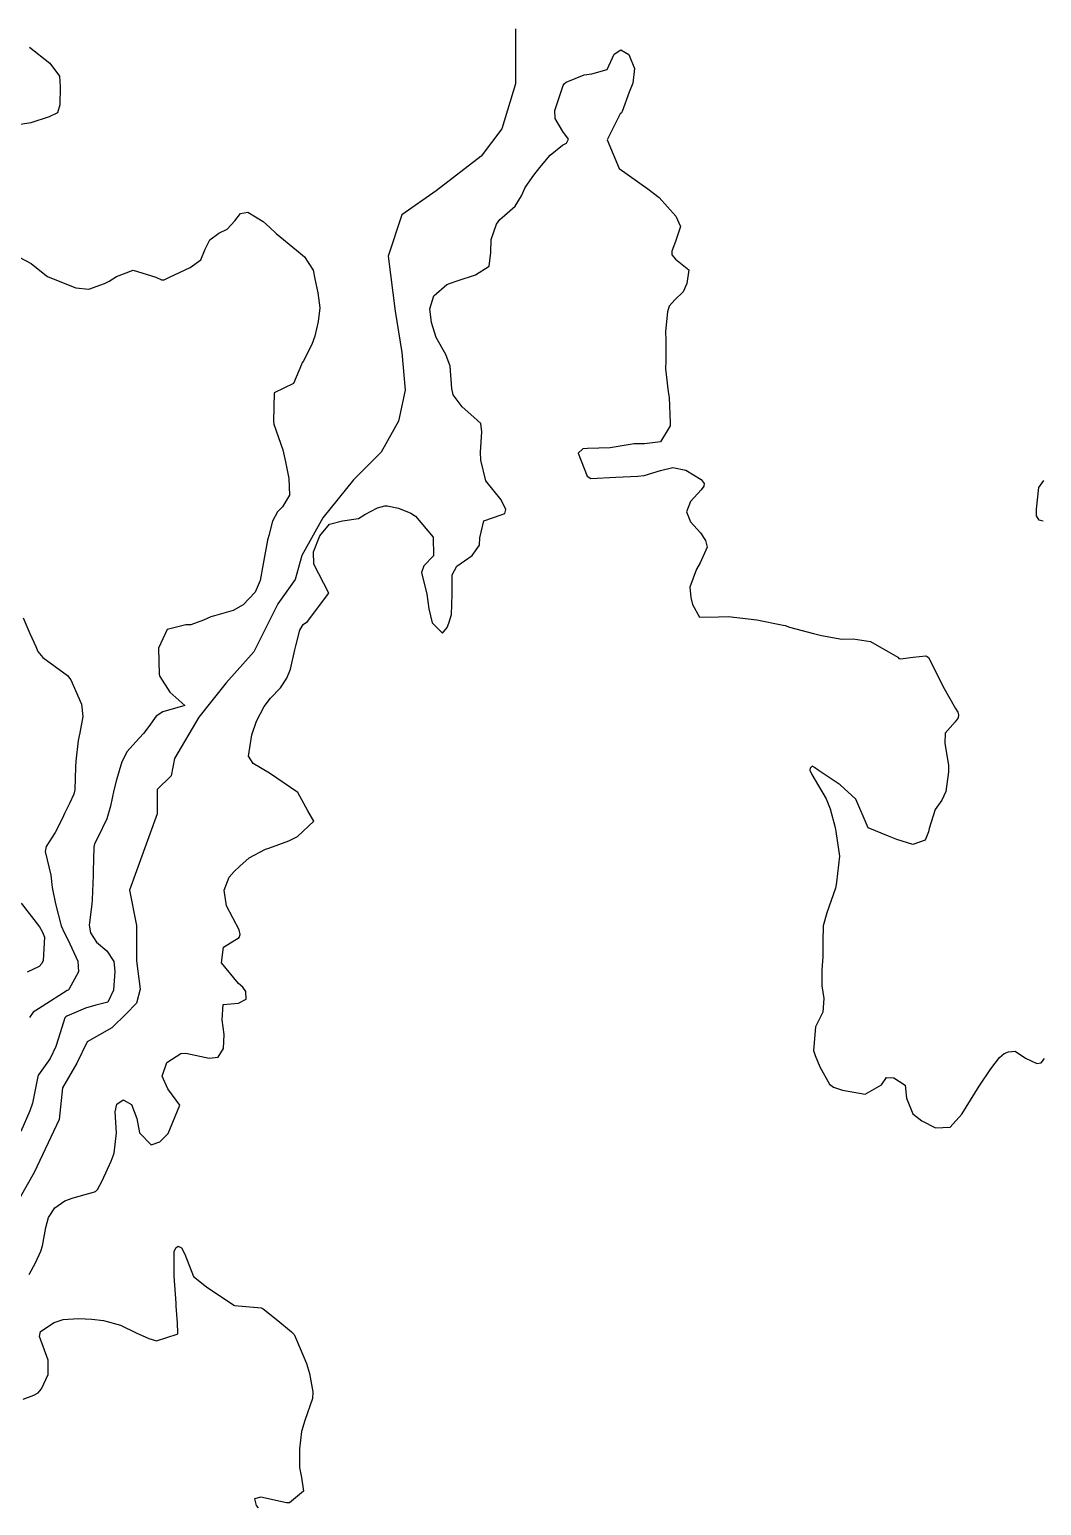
# Model space of a CAD drawing. Header units: metres. Extents: x 307586 to 320046, y 7427249 to 7434250.
# Drawn here: x 310644.1 to 310715, y 7432430.4 to 7432533.9 of the extents above; entities that cross this region are included whole.
import ezdxf

# ---------------------------------------------------------------- set-up
doc = ezdxf.new("R2010")
doc.units = ezdxf.units.M
doc.header["$MEASUREMENT"] = 0
for name, color, linetype in [('Curvas de Nivel 1m', 11, 'Continuous'), ('Curvas de Nivel 5m', 15, 'Continuous'), ('Hidrografia', 140, 'Continuous')]:
    doc.layers.add(name, color=color, linetype=linetype)

msp = doc.modelspace()

# ---------------------------------------------------------------- linework, layer by layer
at = {"layer": 'Curvas de Nivel 1m', "flags": 128}
for points, elevation in [([(310644.05, 7432532.63), (310645.49, 7432531.51), (310646.17, 7432530.6), (310646.21, 7432529.86), (310646.19, 7432528.6), (310646.02, 7432528.03), (310645.44, 7432527.75), (310644.15, 7432527.34), (310643.44, 7432527.23)], 714), ([(310644.03, 7432446.62), (310644.48, 7432447.42), (310644.86, 7432448.24), (310644.97, 7432448.61), (310645.2, 7432449.91), (310645.4, 7432450.6), (310645.83, 7432451.29), (310646.53, 7432451.78), (310647.13, 7432451.99), (310648.54, 7432452.37), (310648.68, 7432452.43), (310648.83, 7432452.57), (310649.16, 7432453.17), (310649.79, 7432454.55), (310650, 7432455.12), (310650.16, 7432456.55), (310650.07, 7432458.01), (310650.19, 7432458.55), (310650.62, 7432458.86), (310651.21, 7432458.53), (310651.59, 7432457.55), (310651.76, 7432456.53), (310652.58, 7432455.7), (310653.19, 7432455.9), (310653.78, 7432456.5), (310654.61, 7432458.49), (310653.75, 7432459.63), (310653.35, 7432460.51), (310653.69, 7432461.46), (310654.66, 7432462.11), (310655.01, 7432462.13), (310656.65, 7432461.77), (310657.28, 7432461.84), (310657.65, 7432462.46), (310657.7, 7432463.44), (310657.56, 7432464.46), (310657.63, 7432465.53), (310658.7, 7432465.62), (310659.24, 7432465.91), (310659.23, 7432466.44), (310659.01, 7432466.74), (310658.72, 7432467.01), (310657.52, 7432468.46), (310657.65, 7432469.55), (310658.75, 7432470.24), (310658.83, 7432470.45), (310658.76, 7432470.77), (310657.88, 7432472.46), (310657.7, 7432473.55), (310658.05, 7432474.46), (310658.41, 7432474.85), (310658.81, 7432475.24), (310659.46, 7432475.81), (310660.61, 7432476.42), (310660.83, 7432476.49), (310662.24, 7432477), (310662.84, 7432477.32), (310664, 7432478.38), (310663.58, 7432479.11), (310662.87, 7432480.4), (310660.89, 7432481.76), (310659.73, 7432482.44), (310659.41, 7432482.95), (310659.65, 7432484.44), (310659.97, 7432485.4), (310660.5, 7432486.43), (310660.96, 7432487), (310661.65, 7432487.73), (310662.1, 7432488.41), (310662.35, 7432489.04), (310662.67, 7432490.4), (310662.72, 7432490.68), (310663.01, 7432491.78), (310663.24, 7432492.17), (310663.54, 7432492.39), (310665.04, 7432494.37), (310664, 7432496.39), (310663.96, 7432497.27), (310664.42, 7432498.38), (310665.1, 7432499.2), (310666.01, 7432499.45), (310667.11, 7432499.61), (310667.56, 7432499.89), (310668.45, 7432500.34), (310668.96, 7432500.49), (310669.12, 7432500.49), (310669.92, 7432500.32), (310670.79, 7432499.98), (310671.11, 7432499.77), (310672.35, 7432498.29), (310672.38, 7432496.99), (310671.69, 7432496.29), (310671.54, 7432495.82), (310671.91, 7432494.29), (310672.05, 7432493.27), (310672.29, 7432492.29), (310673.01, 7432491.56), (310673.33, 7432491.96), (310673.45, 7432492.27), (310673.63, 7432492.87), (310673.69, 7432494.27), (310673.68, 7432495.66), (310674.02, 7432496.27), (310675.08, 7432497.01), (310675.6, 7432497.74), (310675.63, 7432498.24), (310675.91, 7432499.43), (310677.11, 7432499.85), (310677.38, 7432499.96), (310677.44, 7432500.23), (310677.12, 7432500.9), (310676.04, 7432502.24), (310675.7, 7432503.7), (310675.68, 7432504.24), (310675.76, 7432505.67), (310675.69, 7432506.25), (310675.2, 7432506.71), (310674.38, 7432507.44), (310673.76, 7432508.27), (310673.66, 7432508.71), (310673.55, 7432510.28), (310673.25, 7432511.1), (310672.57, 7432512.29), (310672.23, 7432513.33), (310672.13, 7432514.29), (310672.39, 7432515.2), (310673.31, 7432516), (310673.5, 7432516.08), (310674.04, 7432516.27), (310675.32, 7432516.69), (310676.28, 7432517.28), (310676.4, 7432518.24), (310676.43, 7432519.15), (310676.79, 7432520.24), (310677.02, 7432520.57), (310677.36, 7432520.85), (310678.1, 7432521.49), (310678.54, 7432522.22), (310678.81, 7432522.8), (310679.4, 7432523.66), (310679.83, 7432524.2), (310680.55, 7432525.06), (310681.43, 7432525.78), (310681.7, 7432525.9), (310681.85, 7432526.18), (310681.44, 7432526.72), (310680.91, 7432527.65), (310680.89, 7432528.19), (310681.47, 7432529.96), (310681.55, 7432530.1), (310681.67, 7432530.18), (310682.95, 7432530.7), (310683.48, 7432530.78), (310684.56, 7432531.08), (310685.05, 7432532.14), (310685.51, 7432532.46), (310686.06, 7432532.12), (310686.46, 7432531.14), (310686.35, 7432530.12), (310686.1, 7432529.49), (310685.61, 7432528.13), (310685.55, 7432528.03), (310685.45, 7432527.96), (310684.55, 7432526.14), (310685.4, 7432524.13), (310687.39, 7432522.72), (310688.2, 7432522.1), (310689.36, 7432520.79), (310689.69, 7432520.08), (310689.34, 7432519.01), (310689.09, 7432518.34), (310689.08, 7432518.09), (310689.33, 7432517.77), (310690.28, 7432517.03), (310690.14, 7432516.08), (310689.88, 7432515.5), (310689.3, 7432514.94), (310688.9, 7432514.49), (310688.78, 7432514.1), (310688.65, 7432512.72), (310688.66, 7432512.1), (310688.67, 7432510.66), (310688.64, 7432510.1), (310688.83, 7432508.48), (310688.89, 7432508.09), (310688.97, 7432506.31), (310688.96, 7432506.09), (310688.3, 7432504.97), (310687.17, 7432504.84), (310686.45, 7432504.84), (310685.17, 7432504.63), (310684.75, 7432504.56), (310683.17, 7432504.5), (310682.84, 7432504.49), (310682.52, 7432504.17), (310683.15, 7432502.56), (310683.4, 7432502.41), (310685.15, 7432502.5), (310686.7, 7432502.56), (310687.15, 7432502.62), (310688.28, 7432502.97), (310689.15, 7432503.18), (310690.06, 7432502.99), (310691.15, 7432502.33), (310691.35, 7432502.06), (310691.33, 7432501.87), (310691.14, 7432501.61), (310690.39, 7432500.8), (310690.11, 7432500.07), (310690.39, 7432499.36), (310691.1, 7432498.59), (310691.45, 7432498.06), (310691.55, 7432497.6), (310691.08, 7432496.5), (310690.81, 7432496.06), (310690.35, 7432494.78), (310690.41, 7432494.07), (310690.54, 7432493.57), (310691.03, 7432492.68), (310692.36, 7432492.71), (310693.03, 7432492.73), (310693.65, 7432492.66), (310695.03, 7432492.49), (310696.88, 7432492.13), (310697.02, 7432492.09), (310697.32, 7432491.99), (310699.02, 7432491.54), (310699.58, 7432491.4), (310701.01, 7432491.14), (310701.79, 7432491.16), (310703.01, 7432490.97), (310704.92, 7432489.89), (310704.95, 7432489.85), (310704.99, 7432489.78), (310705.12, 7432489.76), (310705.99, 7432489.88), (310706.89, 7432489.97), (310706.99, 7432489.94), (310707.07, 7432489.87), (310707.16, 7432489.7), (310708.07, 7432487.86), (310708.96, 7432486.29), (310709.13, 7432486.02), (310709.18, 7432485.85), (310709.15, 7432485.64), (310708.95, 7432485.36), (310708.24, 7432484.55), (310708.22, 7432483.86), (310708.48, 7432482.28), (310708.47, 7432481.85), (310708.28, 7432480.46), (310708, 7432479.86), (310707.53, 7432479.2), (310707.12, 7432477.87), (310707.07, 7432477.64), (310706.84, 7432477.06), (310705.98, 7432476.74), (310704.85, 7432477.11), (310704.27, 7432477.33), (310702.85, 7432477.92), (310701.99, 7432479.93), (310700.89, 7432480.94), (310699.33, 7432481.96), (310699.09, 7432482.15), (310698.91, 7432482.25), (310698.77, 7432482.11), (310698.76, 7432481.97), (310698.9, 7432481.66), (310699.9, 7432479.95), (310700.17, 7432479.26), (310700.53, 7432477.94), (310700.58, 7432477.67), (310700.83, 7432475.94), (310700.63, 7432474.12), (310700.6, 7432473.94), (310700.55, 7432473.69), (310699.95, 7432471.95), (310699.68, 7432471.05), (310699.66, 7432469.96), (310699.66, 7432468.88), (310699.59, 7432467.96), (310699.6, 7432466.84), (310699.73, 7432465.95), (310699.66, 7432464.99), (310699.15, 7432463.96), (310699.02, 7432462.32), (310699.14, 7432461.96), (310699.45, 7432461.16), (310700.13, 7432459.95), (310700.41, 7432459.73), (310700.63, 7432459.66), (310701.04, 7432459.53), (310702.63, 7432459.25), (310703.79, 7432459.9), (310704.13, 7432460.41), (310704.64, 7432460.39), (310705.44, 7432459.88), (310705.54, 7432458.96), (310705.97, 7432457.88), (310706.61, 7432457.38), (310707.57, 7432456.89), (310708.6, 7432456.93), (310709.41, 7432457.84), (310710.63, 7432459.82), (310711.44, 7432461.03), (310712.06, 7432461.81), (310712.38, 7432462.09), (310712.67, 7432462.22), (310713.14, 7432462.26), (310713.88, 7432461.78), (310714.66, 7432461.39), (310714.98, 7432461.44), (310715.2, 7432461.76)], 714), ([(310643.33, 7432517.92), (310644.17, 7432517.48), (310645.25, 7432516.61), (310645.31, 7432516.58), (310645.37, 7432516.55), (310647.3, 7432515.77), (310648.21, 7432515.67), (310649.31, 7432516.07), (310649.64, 7432516.23), (310650.16, 7432516.56), (310651.32, 7432517.01), (310652.91, 7432516.52), (310653.31, 7432516.33), (310653.51, 7432516.32), (310653.87, 7432516.51), (310655.32, 7432517.19), (310656.06, 7432517.74), (310656.37, 7432518.48), (310656.69, 7432519.13), (310657.34, 7432519.6), (310657.92, 7432519.89), (310658.45, 7432520.46), (310658.84, 7432520.98), (310659.36, 7432521.07), (310660.44, 7432520.43), (310660.91, 7432519.99), (310661.34, 7432519.57), (310662.77, 7432518.41), (310663.33, 7432517.94), (310663.95, 7432517.02), (310664.07, 7432516.39), (310664.26, 7432515.42), (310664.42, 7432514.38), (310664.3, 7432513.42), (310664.06, 7432512.39), (310663.85, 7432511.8), (310663.24, 7432510.61), (310663.16, 7432510.48), (310663.13, 7432510.4), (310662.56, 7432509.07), (310661.21, 7432508.42), (310661.16, 7432506.42), (310661.19, 7432506.21), (310661.81, 7432504.41), (310662, 7432503.57), (310662.24, 7432502.41), (310662.29, 7432501.24), (310661.8, 7432500.41), (310661.44, 7432500.08), (310661.1, 7432499.41), (310660.83, 7432498.42), (310660.75, 7432498.09), (310660.43, 7432496.43), (310660.23, 7432495.26), (310659.87, 7432494.44), (310659.03, 7432493.55), (310658.33, 7432493.15), (310657.03, 7432492.79), (310656.78, 7432492.72), (310656.26, 7432492.48), (310655.36, 7432492.15), (310655.02, 7432492.14), (310653.71, 7432491.81), (310653.1, 7432490.52), (310653.15, 7432488.69), (310653.19, 7432488.52), (310653.89, 7432487.44), (310654.95, 7432486.49), (310653.4, 7432486.06), (310652.94, 7432485.74), (310652.42, 7432485.03), (310652.05, 7432484.53), (310651.51, 7432483.94), (310650.91, 7432483.26), (310650.53, 7432482.55), (310650.16, 7432481.28), (310649.98, 7432480.55), (310649.74, 7432479.43), (310649.49, 7432478.56), (310648.84, 7432477.24), (310648.62, 7432476.79), (310648.56, 7432476.57), (310648.52, 7432474.86), (310648.52, 7432474.57), (310648.46, 7432472.9), (310648.42, 7432472.57), (310648.24, 7432471.1), (310648.33, 7432470.57), (310648.75, 7432469.9), (310649.48, 7432469.3), (310649.98, 7432468.55), (310650.04, 7432467.87), (310649.95, 7432466.55), (310649.56, 7432465.69), (310648.7, 7432465.5), (310647.99, 7432465.28), (310646.68, 7432464.72), (310646.6, 7432464.68), (310646.53, 7432464.59), (310646.09, 7432463.17), (310645.91, 7432462.6), (310645.51, 7432461.74), (310644.69, 7432460.61), (310644.66, 7432460.58), (310644.63, 7432460.38), (310644.27, 7432458.62), (310644.08, 7432458.09), (310643.45, 7432456.63)], 714), ([(310715.11, 7432499.42), (310714.83, 7432499.49), (310714.65, 7432499.78), (310714.65, 7432500.25), (310714.81, 7432501.77), (310715.15, 7432502.26)], 714), ([(310643.47, 7432472.63), (310644.76, 7432470.97), (310644.98, 7432470.61), (310645.11, 7432470.25), (310645.03, 7432468.61), (310644.93, 7432468.41), (310644.73, 7432468.21), (310643.9, 7432467.8)], 716)]:
    msp.add_lwpolyline(points, dxfattribs=dict(at, elevation=elevation))
at = {"layer": 'Curvas de Nivel 5m', "elevation": 715, "flags": 128}
for points in [[(310643.62, 7432492.63), (310644.08, 7432491.55), (310644.51, 7432490.62), (310644.65, 7432490.28), (310644.99, 7432489.85), (310646.72, 7432488.59), (310646.97, 7432488.29), (310647.7, 7432486.58), (310647.8, 7432485.72), (310647.59, 7432484.58), (310647.48, 7432484.03), (310647.3, 7432482.59), (310647.28, 7432482.2), (310647.23, 7432480.59), (310647.17, 7432480.29), (310646.86, 7432479.62), (310646.52, 7432478.93), (310646.38, 7432478.59), (310645.85, 7432477.59), (310645.22, 7432476.61), (310645.17, 7432476.26), (310645.55, 7432474.6), (310645.66, 7432473.74), (310645.88, 7432472.6), (310646.29, 7432471.06), (310646.48, 7432470.59), (310646.75, 7432470.09), (310647.45, 7432468.58), (310647.49, 7432467.82), (310646.81, 7432466.59), (310646.76, 7432466.54), (310646.71, 7432466.51), (310645.53, 7432465.78), (310644.69, 7432465.24), (310644.31, 7432464.99), (310644.05, 7432464.62)], [(310643.62, 7432437.87), (310644.37, 7432438.16), (310644.66, 7432438.31), (310644.9, 7432438.6), (310645.37, 7432439.61), (310645.37, 7432440.6), (310644.76, 7432442.27), (310644.83, 7432442.61), (310645.78, 7432443.24), (310646.43, 7432443.46), (310647.49, 7432443.53), (310648.43, 7432443.47), (310649.25, 7432443.38), (310650.43, 7432443.06), (310651.53, 7432442.53), (310652.42, 7432442.12), (310652.96, 7432441.97), (310654.42, 7432442.43), (310654.45, 7432442.46), (310654.46, 7432442.49), (310654.43, 7432443.21), (310654.33, 7432444.38), (310654.33, 7432444.49), (310654.34, 7432444.6), (310654.19, 7432446.49), (310654.21, 7432448.22), (310654.32, 7432448.49), (310654.49, 7432448.6), (310654.71, 7432448.49), (310654.94, 7432448.04), (310655.55, 7432446.48), (310656.46, 7432445.75), (310658.38, 7432444.45), (310658.44, 7432444.43), (310660.29, 7432444.27), (310660.44, 7432444.21), (310661.47, 7432443.38), (310662.42, 7432442.58), (310662.53, 7432442.5), (310662.61, 7432442.4), (310662.77, 7432442.04), (310663.47, 7432440.38), (310663.68, 7432439.68), (310663.92, 7432438.38), (310663.9, 7432437.91), (310663.36, 7432436.38), (310663.13, 7432435.6), (310662.99, 7432434.39), (310662.99, 7432433.07), (310663.12, 7432432.39), (310663.26, 7432431.42), (310662.28, 7432430.6), (310662.08, 7432430.6), (310660.28, 7432431), (310659.83, 7432430.88), (310659.95, 7432430.42), (310660.09, 7432430.25)]]:
    msp.add_lwpolyline(points, dxfattribs=at)
at = {"layer": 'Hidrografia'}
msp.add_lwpolyline([(310678.12, 7432533.92), (310678.12, 7432530.06), (310677.16, 7432526.92), (310675.71, 7432524.99), (310672.57, 7432522.58), (310670.16, 7432520.89), (310669.19, 7432518), (310669.68, 7432514.14), (310670.16, 7432511.24), (310670.4, 7432508.59), (310669.92, 7432506.42), (310668.71, 7432504.24), (310666.78, 7432502.31), (310664.61, 7432499.66), (310663.16, 7432497.01), (310662.68, 7432495.32), (310661.47, 7432493.63), (310659.78, 7432490.25), (310657.85, 7432488.08), (310655.92, 7432485.67), (310654.23, 7432482.77), (310653.99, 7432481.57), (310653.02, 7432480.6), (310653.02, 7432478.91), (310651.08, 7432473.54), (310651.57, 7432471.07), (310651.57, 7432468.59), (310651.82, 7432466.62), (310651.57, 7432465.63), (310650.83, 7432464.89), (310649.84, 7432463.9), (310648.11, 7432462.91), (310647.37, 7432461.43), (310646.38, 7432459.7), (310646.13, 7432457.48), (310644.4, 7432453.77), (310643.41, 7432452.04)], dxfattribs=at)

doc.saveas('drawing.dxf')
